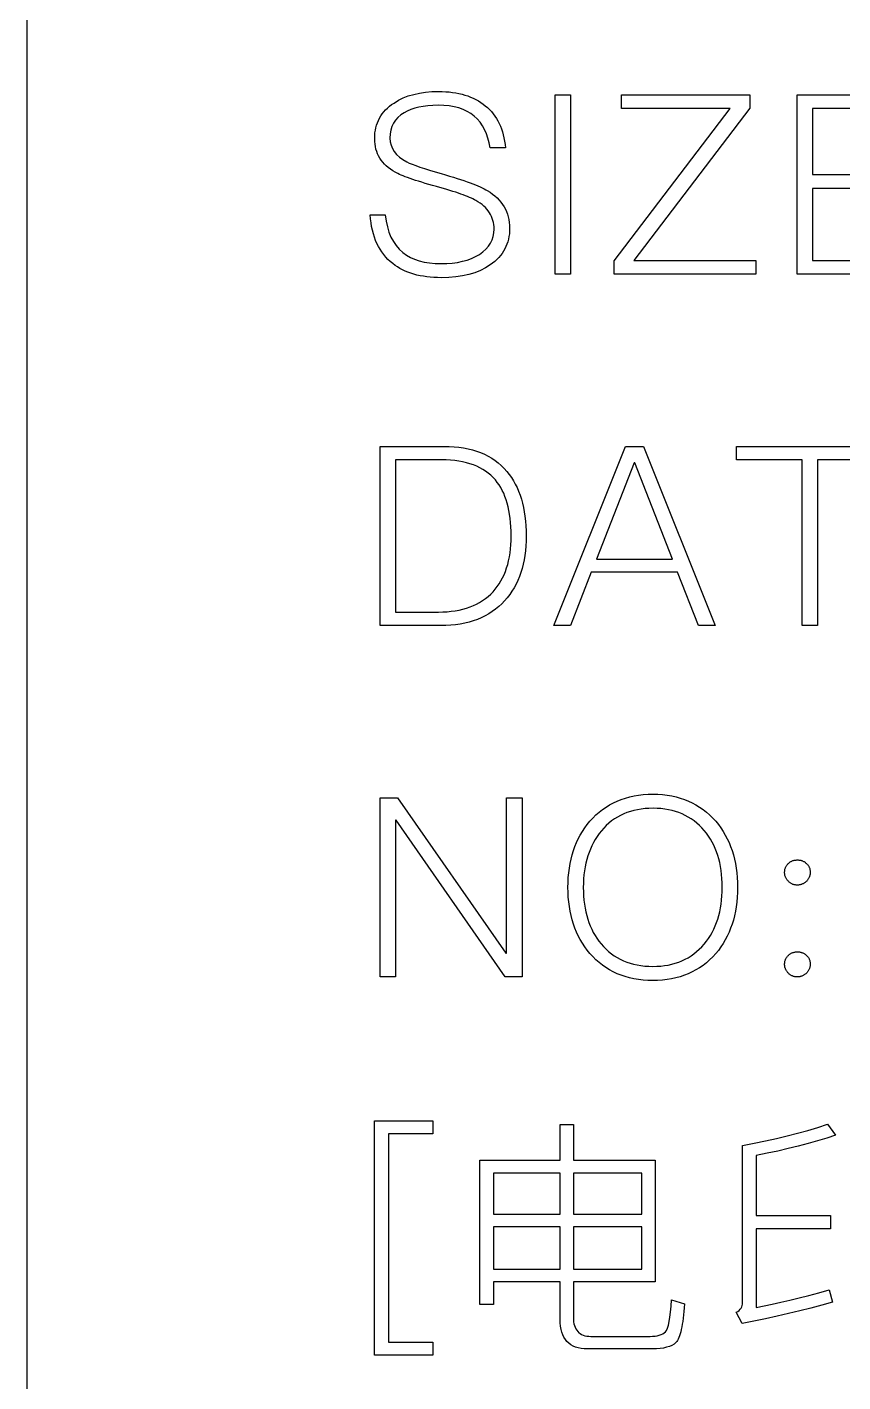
# Model space of a CAD drawing. Extents: x -100 to 100, y -100 to 100.
# Drawn here: x -100 to -85.08, y -75.91 to -51.15 of the extents above; entities that cross this region are included whole.
import ezdxf

# ---------------------------------------------------------------- set-up
doc = ezdxf.new("R2010")
doc.units = 0
doc.header["$MEASUREMENT"] = 0
doc.layers.get('0').update_dxf_attribs({"linetype": 'CONTINUOUS'})

msp = doc.modelspace()

# ---------------------------------------------------------------- linework, layer by layer
msp.add_lwpolyline([(-0.24952, -99.99999), (-95.999521, -99.99999), (-95.999521, -99.99999, -0.414214), (-99.999521, -95.99999), (-99.999521, -95.99999), (-99.999521, -0.249997)], format="xyb")
for points in [[(-92.475039, -52.328501), (-92.408818, -52.329521), (-92.408818, -52.329521), (-92.344326, -52.332583), (-92.344326, -52.332583), (-92.281553, -52.33769), (-92.281553, -52.33769), (-92.220498, -52.344834), (-92.220498, -52.344834), (-92.161162, -52.354028), (-92.161162, -52.354028), (-92.103555, -52.365264), (-92.103555, -52.365264), (-92.047666, -52.378535), (-92.047666, -52.378535), (-91.993486, -52.393853), (-91.993486, -52.393853), (-91.941035, -52.411216), (-91.941035, -52.411216), (-91.890293, -52.430615), (-91.890293, -52.430615), (-91.841289, -52.452056), (-91.841289, -52.452056), (-91.793994, -52.475547), (-91.793994, -52.475547), (-91.748418, -52.501069), (-91.748418, -52.501069), (-91.704561, -52.528643), (-91.704561, -52.528643), (-91.662432, -52.558257), (-91.662432, -52.558257), (-91.622012, -52.589907), (-91.622012, -52.589907), (-91.582422, -52.62355), (-91.582422, -52.62355), (-91.545049, -52.659131), (-91.545049, -52.659131), (-91.509912, -52.696641), (-91.509912, -52.696641), (-91.476973, -52.736089), (-91.476973, -52.736089), (-91.44627, -52.777471), (-91.44627, -52.777471), (-91.417793, -52.820791), (-91.417793, -52.820791), (-91.391523, -52.86604), (-91.391523, -52.86604), (-91.36748, -52.913228), (-91.36748, -52.913228), (-91.345664, -52.962349), (-91.345664, -52.962349), (-91.326064, -53.013408), (-91.326064, -53.013408), (-91.308691, -53.066401), (-91.308691, -53.066401), (-91.293535, -53.121323), (-91.293535, -53.121323), (-91.280605, -53.178184), (-91.280605, -53.178184), (-91.269893, -53.236982), (-91.269893, -53.236982), (-91.261406, -53.297715), (-91.261406, -53.297715), (-91.255127, -53.360381), (-91.255127, -53.360381), (-91.534883, -53.360381), (-91.534883, -53.360381), (-91.551436, -53.268013), (-91.551436, -53.268013), (-91.573574, -53.18123), (-91.573574, -53.18123), (-91.601309, -53.100044), (-91.601309, -53.100044), (-91.634619, -53.024443), (-91.634619, -53.024443), (-91.673535, -52.954434), (-91.673535, -52.954434), (-91.718037, -52.890015), (-91.718037, -52.890015), (-91.768125, -52.831187), (-91.768125, -52.831187), (-91.823799, -52.777939), (-91.823799, -52.777939), (-91.884277, -52.731719), (-91.884277, -52.731719), (-91.951064, -52.691665), (-91.951064, -52.691665), (-92.02416, -52.657769), (-92.02416, -52.657769), (-92.103555, -52.630039), (-92.103555, -52.630039), (-92.189258, -52.608472), (-92.189258, -52.608472), (-92.28127, -52.593062), (-92.28127, -52.593062), (-92.37958, -52.583823), (-92.37958, -52.583823), (-92.484199, -52.580742), (-92.484199, -52.580742), (-92.580225, -52.582891), (-92.580225, -52.582891), (-92.671094, -52.589336), (-92.671094, -52.589336), (-92.756797, -52.600088), (-92.756797, -52.600088), (-92.837334, -52.615137), (-92.837334, -52.615137), (-92.912715, -52.634482), (-92.912715, -52.634482), (-92.982939, -52.65813), (-92.982939, -52.65813), (-93.048008, -52.686074), (-93.048008, -52.686074), (-93.10791, -52.71832), (-93.10791, -52.71832), (-93.168105, -52.757661), (-93.168105, -52.757661), (-93.220273, -52.802305), (-93.220273, -52.802305), (-93.264414, -52.852251), (-93.264414, -52.852251), (-93.300537, -52.9075), (-93.300537, -52.9075), (-93.328623, -52.968052), (-93.328623, -52.968052), (-93.348691, -53.033901), (-93.348691, -53.033901), (-93.360732, -53.105059), (-93.360732, -53.105059), (-93.364736, -53.181519), (-93.364736, -53.181519), (-93.359941, -53.247515), (-93.359941, -53.247515), (-93.345537, -53.31022), (-93.345537, -53.31022), (-93.321533, -53.369624), (-93.321533, -53.369624), (-93.28792, -53.425728), (-93.28792, -53.425728), (-93.244707, -53.47854), (-93.244707, -53.47854), (-93.191895, -53.528057), (-93.191895, -53.528057), (-93.129482, -53.574277), (-93.129482, -53.574277), (-93.057471, -53.617197), (-93.057471, -53.617197), (-93.011533, -53.637549), (-93.011533, -53.637549), (-92.956289, -53.659619), (-92.956289, -53.659619), (-92.891719, -53.683413), (-92.891719, -53.683413), (-92.817842, -53.708921), (-92.817842, -53.708921), (-92.734648, -53.736152), (-92.734648, -53.736152), (-92.642139, -53.765103), (-92.642139, -53.765103), (-92.540313, -53.795771), (-92.540313, -53.795771), (-92.42917, -53.828159), (-92.42917, -53.828159), (-92.351172, -53.850874), (-92.351172, -53.850874), (-92.276543, -53.873164), (-92.276543, -53.873164), (-92.205283, -53.89502), (-92.205283, -53.89502), (-92.137383, -53.916445), (-92.137383, -53.916445), (-92.072852, -53.937437), (-92.072852, -53.937437), (-92.011689, -53.958008), (-92.011689, -53.958008), (-91.953906, -53.97814), (-91.953906, -53.97814), (-91.899473, -53.997847), (-91.899473, -53.997847), (-91.848418, -54.017124), (-91.848418, -54.017124), (-91.800723, -54.035967), (-91.800723, -54.035967), (-91.756406, -54.054385), (-91.756406, -54.054385), (-91.715459, -54.072373), (-91.715459, -54.072373), (-91.677871, -54.089932), (-91.677871, -54.089932), (-91.643652, -54.107056), (-91.643652, -54.107056), (-91.612803, -54.12375), (-91.612803, -54.12375), (-91.585322, -54.14002), (-91.585322, -54.14002), (-91.535898, -54.171191), (-91.535898, -54.171191), (-91.489658, -54.20394), (-91.489658, -54.20394), (-91.446611, -54.238262), (-91.446611, -54.238262), (-91.406758, -54.27416), (-91.406758, -54.27416), (-91.370088, -54.311636), (-91.370088, -54.311636), (-91.336602, -54.350688), (-91.336602, -54.350688), (-91.306309, -54.391318), (-91.306309, -54.391318), (-91.279199, -54.433525), (-91.279199, -54.433525), (-91.255283, -54.47731), (-91.255283, -54.47731), (-91.234561, -54.522666), (-91.234561, -54.522666), (-91.217021, -54.5696), (-91.217021, -54.5696), (-91.202676, -54.618115), (-91.202676, -54.618115), (-91.191514, -54.668203), (-91.191514, -54.668203), (-91.183545, -54.719868), (-91.183545, -54.719868), (-91.17875, -54.77311), (-91.17875, -54.77311), (-91.177158, -54.82793), (-91.177158, -54.82793), (-91.178545, -54.87999), (-91.178545, -54.87999), (-91.182676, -54.930688), (-91.182676, -54.930688), (-91.18958, -54.98002), (-91.18958, -54.98002), (-91.199238, -55.027998), (-91.199238, -55.027998), (-91.21165, -55.074609), (-91.21165, -55.074609), (-91.226826, -55.119863), (-91.226826, -55.119863), (-91.244746, -55.16375), (-91.244746, -55.16375), (-91.265449, -55.206279), (-91.265449, -55.206279), (-91.288896, -55.247446), (-91.288896, -55.247446), (-91.315107, -55.287256), (-91.315107, -55.287256), (-91.344072, -55.325698), (-91.344072, -55.325698), (-91.375801, -55.362783), (-91.375801, -55.362783), (-91.410283, -55.398506), (-91.410283, -55.398506), (-91.447529, -55.432861), (-91.447529, -55.432861), (-91.487529, -55.465864), (-91.487529, -55.465864), (-91.530293, -55.4975), (-91.530293, -55.4975), (-91.6175, -55.552319), (-91.6175, -55.552319), (-91.711729, -55.599829), (-91.711729, -55.599829), (-91.812979, -55.640029), (-91.812979, -55.640029), (-91.92126, -55.67292), (-91.92126, -55.67292), (-92.036553, -55.698506), (-92.036553, -55.698506), (-92.158877, -55.716777), (-92.158877, -55.716777), (-92.288223, -55.727744), (-92.288223, -55.727744), (-92.42458, -55.731401), (-92.42458, -55.731401), (-92.49416, -55.730396), (-92.49416, -55.730396), (-92.561875, -55.727383), (-92.561875, -55.727383), (-92.627734, -55.722373), (-92.627734, -55.722373), (-92.691719, -55.715347), (-92.691719, -55.715347), (-92.753848, -55.706318), (-92.753848, -55.706318), (-92.814121, -55.695283), (-92.814121, -55.695283), (-92.87252, -55.682241), (-92.87252, -55.682241), (-92.929063, -55.667192), (-92.929063, -55.667192), (-92.98373, -55.650137), (-92.98373, -55.650137), (-93.036543, -55.631074), (-93.036543, -55.631074), (-93.08749, -55.61001), (-93.08749, -55.61001), (-93.136582, -55.586934), (-93.136582, -55.586934), (-93.183799, -55.561851), (-93.183799, -55.561851), (-93.22916, -55.534766), (-93.22916, -55.534766), (-93.272656, -55.505669), (-93.272656, -55.505669), (-93.314287, -55.47457), (-93.314287, -55.47457), (-93.359434, -55.436699), (-93.359434, -55.436699), (-93.402002, -55.396465), (-93.402002, -55.396465), (-93.441982, -55.353867), (-93.441982, -55.353867), (-93.479385, -55.308896), (-93.479385, -55.308896), (-93.514219, -55.261567), (-93.514219, -55.261567), (-93.546465, -55.211875), (-93.546465, -55.211875), (-93.576123, -55.159814), (-93.576123, -55.159814), (-93.603213, -55.105391), (-93.603213, -55.105391), (-93.627725, -55.048604), (-93.627725, -55.048604), (-93.649648, -54.989448), (-93.649648, -54.989448), (-93.668994, -54.92793), (-93.668994, -54.92793), (-93.685771, -54.864048), (-93.685771, -54.864048), (-93.699951, -54.797798), (-93.699951, -54.797798), (-93.711563, -54.729185), (-93.711563, -54.729185), (-93.720596, -54.658213), (-93.720596, -54.658213), (-93.727041, -54.584868), (-93.727041, -54.584868), (-93.451875, -54.584868), (-93.451875, -54.584868), (-93.43582, -54.696943), (-93.43582, -54.696943), (-93.412891, -54.801563), (-93.412891, -54.801563), (-93.383086, -54.89873), (-93.383086, -54.89873), (-93.346396, -54.988442), (-93.346396, -54.988442), (-93.302822, -55.070708), (-93.302822, -55.070708), (-93.252373, -55.145518), (-93.252373, -55.145518), (-93.195049, -55.212876), (-93.195049, -55.212876), (-93.13084, -55.272778), (-93.13084, -55.272778), (-93.064707, -55.320073), (-93.064707, -55.320073), (-92.992402, -55.361064), (-92.992402, -55.361064), (-92.913945, -55.395747), (-92.913945, -55.395747), (-92.829307, -55.424126), (-92.829307, -55.424126), (-92.738525, -55.446191), (-92.738525, -55.446191), (-92.641572, -55.461958), (-92.641572, -55.461958), (-92.538457, -55.471416), (-92.538457, -55.471416), (-92.42917, -55.47457), (-92.42917, -55.47457), (-92.324912, -55.471919), (-92.324912, -55.471919), (-92.225371, -55.463965), (-92.225371, -55.463965), (-92.130576, -55.450708), (-92.130576, -55.450708), (-92.040498, -55.432148), (-92.040498, -55.432148), (-91.955156, -55.408286), (-91.955156, -55.408286), (-91.874541, -55.379121), (-91.874541, -55.379121), (-91.798652, -55.344658), (-91.798652, -55.344658), (-91.7275, -55.304888), (-91.7275, -55.304888), (-91.665146, -55.259531), (-91.665146, -55.259531), (-91.611113, -55.210586), (-91.611113, -55.210586), (-91.5654, -55.158062), (-91.5654, -55.158062), (-91.527998, -55.101953), (-91.527998, -55.101953), (-91.498906, -55.042261), (-91.498906, -55.042261), (-91.478125, -54.978989), (-91.478125, -54.978989), (-91.465664, -54.912129), (-91.465664, -54.912129), (-91.461504, -54.841689), (-91.461504, -54.841689), (-91.462803, -54.800415), (-91.462803, -54.800415), (-91.466729, -54.760283), (-91.466729, -54.760283), (-91.473271, -54.721304), (-91.473271, -54.721304), (-91.482422, -54.683467), (-91.482422, -54.683467), (-91.494199, -54.646777), (-91.494199, -54.646777), (-91.508584, -54.61124), (-91.508584, -54.61124), (-91.525586, -54.576846), (-91.525586, -54.576846), (-91.545205, -54.543594), (-91.545205, -54.543594), (-91.567432, -54.511489), (-91.567432, -54.511489), (-91.592285, -54.480532), (-91.592285, -54.480532), (-91.619746, -54.450723), (-91.619746, -54.450723), (-91.649824, -54.422061), (-91.649824, -54.422061), (-91.68252, -54.394541), (-91.68252, -54.394541), (-91.717822, -54.368174), (-91.717822, -54.368174), (-91.755752, -54.342949), (-91.755752, -54.342949), (-91.796289, -54.318867), (-91.796289, -54.318867), (-91.820596, -54.305522), (-91.820596, -54.305522), (-91.847666, -54.291855), (-91.847666, -54.291855), (-91.8775, -54.277861), (-91.8775, -54.277861), (-91.910078, -54.26355), (-91.910078, -54.26355), (-91.94542, -54.248916), (-91.94542, -54.248916), (-91.983525, -54.233955), (-91.983525, -54.233955), (-92.024395, -54.218672), (-92.024395, -54.218672), (-92.068018, -54.203071), (-92.068018, -54.203071), (-92.114395, -54.187144), (-92.114395, -54.187144), (-92.163535, -54.170894), (-92.163535, -54.170894), (-92.21543, -54.154326), (-92.21543, -54.154326), (-92.270088, -54.137437), (-92.270088, -54.137437), (-92.32751, -54.120215), (-92.32751, -54.120215), (-92.387686, -54.102681), (-92.387686, -54.102681), (-92.450615, -54.084824), (-92.450615, -54.084824), (-92.516309, -54.066641), (-92.516309, -54.066641), (-92.588037, -54.04627), (-92.588037, -54.04627), (-92.656475, -54.026436), (-92.656475, -54.026436), (-92.721611, -54.007144), (-92.721611, -54.007144), (-92.783447, -53.988384), (-92.783447, -53.988384), (-92.841992, -53.970166), (-92.841992, -53.970166), (-92.897246, -53.952485), (-92.897246, -53.952485), (-92.949189, -53.935342), (-92.949189, -53.935342), (-92.997852, -53.918735), (-92.997852, -53.918735), (-93.043213, -53.902661), (-93.043213, -53.902661), (-93.085273, -53.887134), (-93.085273, -53.887134), (-93.124043, -53.872139), (-93.124043, -53.872139), (-93.159512, -53.857681), (-93.159512, -53.857681), (-93.19168, -53.843765), (-93.19168, -53.843765), (-93.220566, -53.830376), (-93.220566, -53.830376), (-93.246143, -53.817539), (-93.246143, -53.817539), (-93.268428, -53.805229), (-93.268428, -53.805229), (-93.313965, -53.77811), (-93.313965, -53.77811), (-93.356572, -53.749478), (-93.356572, -53.749478), (-93.39623, -53.719346), (-93.39623, -53.719346), (-93.432959, -53.68771), (-93.432959, -53.68771), (-93.466748, -53.654565), (-93.466748, -53.654565), (-93.497588, -53.619922), (-93.497588, -53.619922), (-93.525498, -53.58377), (-93.525498, -53.58377), (-93.550469, -53.546113), (-93.550469, -53.546113), (-93.57251, -53.506953), (-93.57251, -53.506953), (-93.591611, -53.466284), (-93.591611, -53.466284), (-93.607764, -53.424116), (-93.607764, -53.424116), (-93.620986, -53.380439), (-93.620986, -53.380439), (-93.63127, -53.335259), (-93.63127, -53.335259), (-93.638613, -53.288574), (-93.638613, -53.288574), (-93.643027, -53.240386), (-93.643027, -53.240386), (-93.644492, -53.190688), (-93.644492, -53.190688), (-93.643115, -53.138164), (-93.643115, -53.138164), (-93.638975, -53.087217), (-93.638975, -53.087217), (-93.63208, -53.037847), (-93.63208, -53.037847), (-93.622422, -52.990044), (-93.622422, -52.990044), (-93.61, -52.943828), (-93.61, -52.943828), (-93.594834, -52.899185), (-93.594834, -52.899185), (-93.576904, -52.856118), (-93.576904, -52.856118), (-93.556211, -52.814629), (-93.556211, -52.814629), (-93.532754, -52.774717), (-93.532754, -52.774717), (-93.506553, -52.736377), (-93.506553, -52.736377), (-93.477588, -52.699619), (-93.477588, -52.699619), (-93.44585, -52.664434), (-93.44585, -52.664434), (-93.411367, -52.630825), (-93.411367, -52.630825), (-93.374121, -52.598794), (-93.374121, -52.598794), (-93.334121, -52.56834), (-93.334121, -52.56834), (-93.291367, -52.539458), (-93.291367, -52.539458), (-93.210381, -52.490015), (-93.210381, -52.490015), (-93.123389, -52.447163), (-93.123389, -52.447163), (-93.030381, -52.410903), (-93.030381, -52.410903), (-92.931357, -52.38124), (-92.931357, -52.38124), (-92.826299, -52.358164), (-92.826299, -52.358164), (-92.715234, -52.341685), (-92.715234, -52.341685), (-92.598145, -52.331792), (-92.598145, -52.331792), (-92.475039, -52.328501)], [(-90.344336, -52.39271), (-90.06459, -52.39271), (-90.06459, -52.39271), (-90.06459, -55.667188), (-90.06459, -55.667188), (-90.344336, -55.667188), (-90.344336, -55.667188), (-90.344336, -52.39271)], [(-89.13085, -52.39271), (-86.787354, -52.39271), (-86.787354, -52.39271), (-86.787354, -52.635771), (-86.787354, -52.635771), (-88.906133, -55.419536), (-88.906133, -55.419536), (-86.677295, -55.419536), (-86.677295, -55.419536), (-86.677295, -55.667188), (-86.677295, -55.667188), (-89.268438, -55.667188), (-89.268438, -55.667188), (-89.268438, -55.424126), (-89.268438, -55.424126), (-87.145078, -52.640361), (-87.145078, -52.640361), (-89.13085, -52.640361), (-89.13085, -52.640361), (-89.13085, -52.39271)], [(-85.922412, -52.39271), (-83.624775, -52.39271), (-83.624775, -52.39271), (-83.624775, -52.640361), (-83.624775, -52.640361), (-85.642656, -52.640361), (-85.642656, -52.640361), (-85.642656, -53.846499), (-85.642656, -53.846499), (-83.734844, -53.846499), (-83.734844, -53.846499), (-83.734844, -54.09874), (-83.734844, -54.09874), (-85.642656, -54.09874), (-85.642656, -54.09874), (-85.642656, -55.419536), (-85.642656, -55.419536), (-83.546807, -55.419536), (-83.546807, -55.419536), (-83.546807, -55.667188), (-83.546807, -55.667188), (-85.922412, -55.667188), (-85.922412, -55.667188), (-85.922412, -52.39271)], [(-93.543594, -58.813271), (-92.378721, -58.813271), (-92.378721, -58.813271), (-92.284482, -58.815063), (-92.284482, -58.815063), (-92.193203, -58.820435), (-92.193203, -58.820435), (-92.104902, -58.829395), (-92.104902, -58.829395), (-92.01957, -58.841934), (-92.01957, -58.841934), (-91.937217, -58.858057), (-91.937217, -58.858057), (-91.857842, -58.877764), (-91.857842, -58.877764), (-91.781436, -58.90105), (-91.781436, -58.90105), (-91.708008, -58.927925), (-91.708008, -58.927925), (-91.637549, -58.958379), (-91.637549, -58.958379), (-91.570068, -58.992417), (-91.570068, -58.992417), (-91.505557, -59.030034), (-91.505557, -59.030034), (-91.444014, -59.07124), (-91.444014, -59.07124), (-91.385449, -59.116025), (-91.385449, -59.116025), (-91.329863, -59.164395), (-91.329863, -59.164395), (-91.277246, -59.216348), (-91.277246, -59.216348), (-91.227617, -59.27188), (-91.227617, -59.27188), (-91.184844, -59.325391), (-91.184844, -59.325391), (-91.144844, -59.381587), (-91.144844, -59.381587), (-91.107598, -59.440474), (-91.107598, -59.440474), (-91.073115, -59.502041), (-91.073115, -59.502041), (-91.041396, -59.566304), (-91.041396, -59.566304), (-91.012422, -59.633247), (-91.012422, -59.633247), (-90.986211, -59.702886), (-90.986211, -59.702886), (-90.962764, -59.775205), (-90.962764, -59.775205), (-90.94207, -59.85021), (-90.94207, -59.85021), (-90.924141, -59.927905), (-90.924141, -59.927905), (-90.908965, -60.008291), (-90.908965, -60.008291), (-90.896553, -60.091357), (-90.896553, -60.091357), (-90.886895, -60.177119), (-90.886895, -60.177119), (-90.88, -60.265562), (-90.88, -60.265562), (-90.875859, -60.356689), (-90.875859, -60.356689), (-90.874482, -60.450508), (-90.874482, -60.450508), (-90.876016, -60.542734), (-90.876016, -60.542734), (-90.880645, -60.632524), (-90.880645, -60.632524), (-90.88835, -60.719873), (-90.88835, -60.719873), (-90.899131, -60.80479), (-90.899131, -60.80479), (-90.912998, -60.887266), (-90.912998, -60.887266), (-90.929951, -60.96731), (-90.929951, -60.96731), (-90.949971, -61.044912), (-90.949971, -61.044912), (-90.973086, -61.120083), (-90.973086, -61.120083), (-90.999277, -61.192813), (-90.999277, -61.192813), (-91.028545, -61.26311), (-91.028545, -61.26311), (-91.060898, -61.330972), (-91.060898, -61.330972), (-91.096338, -61.396392), (-91.096338, -61.396392), (-91.134844, -61.459385), (-91.134844, -61.459385), (-91.176445, -61.519937), (-91.176445, -61.519937), (-91.221123, -61.578052), (-91.221123, -61.578052), (-91.268887, -61.63373), (-91.268887, -61.63373), (-91.321816, -61.688711), (-91.321816, -61.688711), (-91.377441, -61.740142), (-91.377441, -61.740142), (-91.435762, -61.788027), (-91.435762, -61.788027), (-91.496758, -61.832363), (-91.496758, -61.832363), (-91.560449, -61.873154), (-91.560449, -61.873154), (-91.626816, -61.9104), (-91.626816, -61.9104), (-91.695879, -61.944092), (-91.695879, -61.944092), (-91.767627, -61.974248), (-91.767627, -61.974248), (-91.842061, -62.00085), (-91.842061, -62.00085), (-91.91918, -62.023906), (-91.91918, -62.023906), (-91.998984, -62.043413), (-91.998984, -62.043413), (-92.081484, -62.059375), (-92.081484, -62.059375), (-92.16667, -62.071787), (-92.16667, -62.071787), (-92.254541, -62.080654), (-92.254541, -62.080654), (-92.345098, -62.085977), (-92.345098, -62.085977), (-92.43834, -62.087749), (-92.43834, -62.087749), (-93.543594, -62.087749), (-93.543594, -62.087749), (-93.543594, -58.813271)], [(-89.060225, -58.813271), (-88.73002, -58.813271), (-88.73002, -58.813271), (-87.418398, -62.087749), (-87.418398, -62.087749), (-87.725664, -62.087749), (-87.725664, -62.087749), (-88.106309, -61.110908), (-88.106309, -61.110908), (-89.683936, -61.110908), (-89.683936, -61.110908), (-90.06459, -62.087749), (-90.06459, -62.087749), (-90.371855, -62.087749), (-90.371855, -62.087749), (-89.060225, -58.813271)], [(-87.03042, -58.813271), (-84.347549, -58.813271), (-84.347549, -58.813271), (-84.347549, -59.060918), (-84.347549, -59.060918), (-85.549111, -59.060918), (-85.549111, -59.060918), (-85.549111, -62.087749), (-85.549111, -62.087749), (-85.828867, -62.087749), (-85.828867, -62.087749), (-85.828867, -59.060918), (-85.828867, -59.060918), (-87.03042, -59.060918), (-87.03042, -59.060918), (-87.03042, -58.813271)], [(-93.263838, -59.060918), (-93.263838, -61.840098), (-93.263838, -61.840098), (-92.479619, -61.840098), (-92.479619, -61.840098), (-92.398857, -61.838647), (-92.398857, -61.838647), (-92.320537, -61.834292), (-92.320537, -61.834292), (-92.244658, -61.827041), (-92.244658, -61.827041), (-92.171211, -61.816885), (-92.171211, -61.816885), (-92.100186, -61.803823), (-92.100186, -61.803823), (-92.031611, -61.787861), (-92.031611, -61.787861), (-91.965479, -61.768999), (-91.965479, -61.768999), (-91.901768, -61.747236), (-91.901768, -61.747236), (-91.840498, -61.722563), (-91.840498, -61.722563), (-91.78167, -61.694995), (-91.78167, -61.694995), (-91.725273, -61.664526), (-91.725273, -61.664526), (-91.671318, -61.631152), (-91.671318, -61.631152), (-91.619785, -61.594873), (-91.619785, -61.594873), (-91.570703, -61.555693), (-91.570703, -61.555693), (-91.524053, -61.513613), (-91.524053, -61.513613), (-91.479844, -61.468633), (-91.479844, -61.468633), (-91.439854, -61.422729), (-91.439854, -61.422729), (-91.402451, -61.374473), (-91.402451, -61.374473), (-91.367627, -61.323843), (-91.367627, -61.323843), (-91.335381, -61.27085), (-91.335381, -61.27085), (-91.305723, -61.215498), (-91.305723, -61.215498), (-91.278623, -61.157778), (-91.278623, -61.157778), (-91.254121, -61.09769), (-91.254121, -61.09769), (-91.232197, -61.035244), (-91.232197, -61.035244), (-91.212842, -60.970425), (-91.212842, -60.970425), (-91.196074, -60.903247), (-91.196074, -60.903247), (-91.181885, -60.833706), (-91.181885, -60.833706), (-91.170283, -60.761797), (-91.170283, -60.761797), (-91.16125, -60.68752), (-91.16125, -60.68752), (-91.154795, -60.610884), (-91.154795, -60.610884), (-91.150928, -60.531875), (-91.150928, -60.531875), (-91.149639, -60.450508), (-91.149639, -60.450508), (-91.150771, -60.365898), (-91.150771, -60.365898), (-91.15416, -60.284048), (-91.15416, -60.284048), (-91.159795, -60.204956), (-91.159795, -60.204956), (-91.167705, -60.128623), (-91.167705, -60.128623), (-91.177861, -60.055049), (-91.177861, -60.055049), (-91.190273, -59.984233), (-91.190273, -59.984233), (-91.204941, -59.916177), (-91.204941, -59.916177), (-91.221875, -59.850879), (-91.221875, -59.850879), (-91.241064, -59.78834), (-91.241064, -59.78834), (-91.2625, -59.72856), (-91.2625, -59.72856), (-91.286201, -59.671538), (-91.286201, -59.671538), (-91.312158, -59.617275), (-91.312158, -59.617275), (-91.340381, -59.565767), (-91.340381, -59.565767), (-91.37085, -59.517021), (-91.37085, -59.517021), (-91.403584, -59.471035), (-91.403584, -59.471035), (-91.438564, -59.427808), (-91.438564, -59.427808), (-91.478955, -59.383379), (-91.478955, -59.383379), (-91.522129, -59.341816), (-91.522129, -59.341816), (-91.568086, -59.303125), (-91.568086, -59.303125), (-91.616855, -59.267295), (-91.616855, -59.267295), (-91.668408, -59.234326), (-91.668408, -59.234326), (-91.722764, -59.204233), (-91.722764, -59.204233), (-91.779922, -59.177002), (-91.779922, -59.177002), (-91.839854, -59.152642), (-91.839854, -59.152642), (-91.902588, -59.131143), (-91.902588, -59.131143), (-91.968125, -59.11251), (-91.968125, -59.11251), (-92.036445, -59.096748), (-92.036445, -59.096748), (-92.107568, -59.083848), (-92.107568, -59.083848), (-92.181484, -59.073818), (-92.181484, -59.073818), (-92.258203, -59.066655), (-92.258203, -59.066655), (-92.337705, -59.062354), (-92.337705, -59.062354), (-92.42, -59.060918), (-92.42, -59.060918), (-93.263838, -59.060918)], [(-89.592207, -60.872427), (-88.198027, -60.872427), (-88.198027, -60.872427), (-88.885947, -59.115952), (-88.885947, -59.115952), (-88.899707, -59.115952), (-88.899707, -59.115952), (-89.592207, -60.872427)], [(-93.543594, -65.233833), (-93.227148, -65.233833), (-93.227148, -65.233833), (-91.245947, -68.072632), (-91.245947, -68.072632), (-91.232188, -68.072632), (-91.232188, -68.072632), (-91.232188, -65.233833), (-91.232188, -65.233833), (-90.947861, -65.233833), (-90.947861, -65.233833), (-90.947861, -68.508311), (-90.947861, -68.508311), (-91.259707, -68.508311), (-91.259707, -68.508311), (-93.250078, -65.646582), (-93.250078, -65.646582), (-93.263838, -65.646582), (-93.263838, -65.646582), (-93.263838, -68.508311), (-93.263838, -68.508311), (-93.543594, -68.508311), (-93.543594, -68.508311), (-93.543594, -65.233833)], [(-88.555752, -65.169624), (-88.466895, -65.171553), (-88.466895, -65.171553), (-88.380332, -65.177358), (-88.380332, -65.177358), (-88.296064, -65.187036), (-88.296064, -65.187036), (-88.214082, -65.200576), (-88.214082, -65.200576), (-88.134404, -65.217993), (-88.134404, -65.217993), (-88.057012, -65.239272), (-88.057012, -65.239272), (-87.981914, -65.264424), (-87.981914, -65.264424), (-87.909111, -65.293447), (-87.909111, -65.293447), (-87.838594, -65.326343), (-87.838594, -65.326343), (-87.770381, -65.363101), (-87.770381, -65.363101), (-87.704453, -65.40373), (-87.704453, -65.40373), (-87.64082, -65.448223), (-87.64082, -65.448223), (-87.579482, -65.496592), (-87.579482, -65.496592), (-87.520439, -65.548838), (-87.520439, -65.548838), (-87.463682, -65.604941), (-87.463682, -65.604941), (-87.409219, -65.664927), (-87.409219, -65.664927), (-87.360908, -65.724453), (-87.360908, -65.724453), (-87.315713, -65.786094), (-87.315713, -65.786094), (-87.273623, -65.849854), (-87.273623, -65.849854), (-87.234658, -65.915728), (-87.234658, -65.915728), (-87.198818, -65.983711), (-87.198818, -65.983711), (-87.166084, -66.053813), (-87.166084, -66.053813), (-87.136475, -66.126025), (-87.136475, -66.126025), (-87.109971, -66.200352), (-87.109971, -66.200352), (-87.086592, -66.276797), (-87.086592, -66.276797), (-87.066338, -66.355347), (-87.066338, -66.355347), (-87.049189, -66.436021), (-87.049189, -66.436021), (-87.035166, -66.518799), (-87.035166, -66.518799), (-87.024258, -66.603696), (-87.024258, -66.603696), (-87.016465, -66.690708), (-87.016465, -66.690708), (-87.011787, -66.779839), (-87.011787, -66.779839), (-87.010234, -66.871069), (-87.010234, -66.871069), (-87.011787, -66.962866), (-87.011787, -66.962866), (-87.016465, -67.052505), (-87.016465, -67.052505), (-87.024258, -67.140005), (-87.024258, -67.140005), (-87.035166, -67.225352), (-87.035166, -67.225352), (-87.049189, -67.308545), (-87.049189, -67.308545), (-87.066338, -67.389595), (-87.066338, -67.389595), (-87.086592, -67.468486), (-87.086592, -67.468486), (-87.109971, -67.545229), (-87.109971, -67.545229), (-87.136475, -67.619824), (-87.136475, -67.619824), (-87.166084, -67.692271), (-87.166084, -67.692271), (-87.198818, -67.762568), (-87.198818, -67.762568), (-87.234658, -67.830713), (-87.234658, -67.830713), (-87.273623, -67.896709), (-87.273623, -67.896709), (-87.315713, -67.960562), (-87.315713, -67.960562), (-87.360908, -68.022251), (-87.360908, -68.022251), (-87.409219, -68.081802), (-87.409219, -68.081802), (-87.463701, -68.141221), (-87.463701, -68.141221), (-87.520508, -68.196812), (-87.520508, -68.196812), (-87.579648, -68.248569), (-87.579648, -68.248569), (-87.641104, -68.296494), (-87.641104, -68.296494), (-87.704893, -68.340576), (-87.704893, -68.340576), (-87.771025, -68.380835), (-87.771025, -68.380835), (-87.839473, -68.417251), (-87.839473, -68.417251), (-87.910254, -68.449839), (-87.910254, -68.449839), (-87.983359, -68.478594), (-87.983359, -68.478594), (-88.058799, -68.503516), (-88.058799, -68.503516), (-88.136572, -68.5246), (-88.136572, -68.5246), (-88.21666, -68.541846), (-88.21666, -68.541846), (-88.299092, -68.555264), (-88.299092, -68.555264), (-88.383838, -68.564854), (-88.383838, -68.564854), (-88.470918, -68.570605), (-88.470918, -68.570605), (-88.560332, -68.57252), (-88.560332, -68.57252), (-88.650283, -68.570586), (-88.650283, -68.570586), (-88.737832, -68.56478), (-88.737832, -68.56478), (-88.822979, -68.555107), (-88.822979, -68.555107), (-88.905723, -68.541562), (-88.905723, -68.541562), (-88.986064, -68.52415), (-88.986064, -68.52415), (-89.064014, -68.502871), (-89.064014, -68.502871), (-89.139561, -68.47772), (-89.139561, -68.47772), (-89.212705, -68.448701), (-89.212705, -68.448701), (-89.283447, -68.415806), (-89.283447, -68.415806), (-89.351797, -68.379043), (-89.351797, -68.379043), (-89.417744, -68.338418), (-89.417744, -68.338418), (-89.481279, -68.293916), (-89.481279, -68.293916), (-89.542422, -68.245547), (-89.542422, -68.245547), (-89.601162, -68.193311), (-89.601162, -68.193311), (-89.65751, -68.137197), (-89.65751, -68.137197), (-89.711445, -68.077222), (-89.711445, -68.077222), (-89.759766, -68.01769), (-89.759766, -68.01769), (-89.804961, -67.956045), (-89.804961, -67.956045), (-89.847041, -67.89229), (-89.847041, -67.89229), (-89.886006, -67.826411), (-89.886006, -67.826411), (-89.921855, -67.758433), (-89.921855, -67.758433), (-89.95458, -67.68833), (-89.95458, -67.68833), (-89.984199, -67.616118), (-89.984199, -67.616118), (-90.010693, -67.541787), (-90.010693, -67.541787), (-90.034072, -67.465352), (-90.034072, -67.465352), (-90.054336, -67.386792), (-90.054336, -67.386792), (-90.071475, -67.306123), (-90.071475, -67.306123), (-90.085508, -67.22334), (-90.085508, -67.22334), (-90.096416, -67.138442), (-90.096416, -67.138442), (-90.104209, -67.051431), (-90.104209, -67.051431), (-90.108887, -66.96231), (-90.108887, -66.96231), (-90.110439, -66.871069), (-90.110439, -66.871069), (-90.108887, -66.779839), (-90.108887, -66.779839), (-90.104209, -66.690708), (-90.104209, -66.690708), (-90.096416, -66.603696), (-90.096416, -66.603696), (-90.085508, -66.518799), (-90.085508, -66.518799), (-90.071475, -66.436021), (-90.071475, -66.436021), (-90.054336, -66.355347), (-90.054336, -66.355347), (-90.034072, -66.276797), (-90.034072, -66.276797), (-90.010693, -66.200352), (-90.010693, -66.200352), (-89.984199, -66.126025), (-89.984199, -66.126025), (-89.95458, -66.053813), (-89.95458, -66.053813), (-89.921855, -65.983711), (-89.921855, -65.983711), (-89.886006, -65.915728), (-89.886006, -65.915728), (-89.847041, -65.849854), (-89.847041, -65.849854), (-89.804961, -65.786094), (-89.804961, -65.786094), (-89.759766, -65.724453), (-89.759766, -65.724453), (-89.711445, -65.664927), (-89.711445, -65.664927), (-89.656953, -65.604941), (-89.656953, -65.604941), (-89.600098, -65.548838), (-89.600098, -65.548838), (-89.540869, -65.496592), (-89.540869, -65.496592), (-89.479277, -65.448223), (-89.479277, -65.448223), (-89.415322, -65.40373), (-89.415322, -65.40373), (-89.349004, -65.363101), (-89.349004, -65.363101), (-89.280313, -65.326343), (-89.280313, -65.326343), (-89.209268, -65.293447), (-89.209268, -65.293447), (-89.135859, -65.264424), (-89.135859, -65.264424), (-89.060078, -65.239272), (-89.060078, -65.239272), (-88.981934, -65.217993), (-88.981934, -65.217993), (-88.901426, -65.200576), (-88.901426, -65.200576), (-88.818555, -65.187036), (-88.818555, -65.187036), (-88.73332, -65.177358), (-88.73332, -65.177358), (-88.645723, -65.171553), (-88.645723, -65.171553), (-88.555752, -65.169624)], [(-88.555752, -65.42644), (-88.629854, -65.428057), (-88.629854, -65.428057), (-88.701934, -65.432891), (-88.701934, -65.432891), (-88.772012, -65.440952), (-88.772012, -65.440952), (-88.840088, -65.452241), (-88.840088, -65.452241), (-88.906162, -65.466748), (-88.906162, -65.466748), (-88.970225, -65.484487), (-88.970225, -65.484487), (-89.032275, -65.505444), (-89.032275, -65.505444), (-89.092324, -65.529629), (-89.092324, -65.529629), (-89.150371, -65.557041), (-89.150371, -65.557041), (-89.206406, -65.587676), (-89.206406, -65.587676), (-89.26043, -65.621533), (-89.26043, -65.621533), (-89.312461, -65.658613), (-89.312461, -65.658613), (-89.362471, -65.698921), (-89.362471, -65.698921), (-89.410488, -65.742456), (-89.410488, -65.742456), (-89.456484, -65.789209), (-89.456484, -65.789209), (-89.500479, -65.839194), (-89.500479, -65.839194), (-89.540469, -65.889976), (-89.540469, -65.889976), (-89.577881, -65.942593), (-89.577881, -65.942593), (-89.612695, -65.997041), (-89.612695, -65.997041), (-89.644941, -66.053311), (-89.644941, -66.053311), (-89.674619, -66.111406), (-89.674619, -66.111406), (-89.701699, -66.171333), (-89.701699, -66.171333), (-89.726211, -66.233086), (-89.726211, -66.233086), (-89.748135, -66.29666), (-89.748135, -66.29666), (-89.76748, -66.36207), (-89.76748, -66.36207), (-89.784248, -66.429302), (-89.784248, -66.429302), (-89.798438, -66.498359), (-89.798438, -66.498359), (-89.810039, -66.569248), (-89.810039, -66.569248), (-89.819072, -66.641963), (-89.819072, -66.641963), (-89.825527, -66.716509), (-89.825527, -66.716509), (-89.829395, -66.792876), (-89.829395, -66.792876), (-89.830684, -66.871069), (-89.830684, -66.871069), (-89.829404, -66.950879), (-89.829404, -66.950879), (-89.825596, -67.028647), (-89.825596, -67.028647), (-89.819238, -67.10437), (-89.819238, -67.10437), (-89.810332, -67.178057), (-89.810332, -67.178057), (-89.798887, -67.249692), (-89.798887, -67.249692), (-89.784902, -67.319287), (-89.784902, -67.319287), (-89.768359, -67.386846), (-89.768359, -67.386846), (-89.749287, -67.452358), (-89.749287, -67.452358), (-89.727666, -67.51583), (-89.727666, -67.51583), (-89.703496, -67.577256), (-89.703496, -67.577256), (-89.676787, -67.636646), (-89.676787, -67.636646), (-89.647529, -67.693984), (-89.647529, -67.693984), (-89.615732, -67.749292), (-89.615732, -67.749292), (-89.581387, -67.802549), (-89.581387, -67.802549), (-89.544502, -67.853765), (-89.544502, -67.853765), (-89.505068, -67.902944), (-89.505068, -67.902944), (-89.461074, -67.952925), (-89.461074, -67.952925), (-89.415078, -67.999683), (-89.415078, -67.999683), (-89.367061, -68.043208), (-89.367061, -68.043208), (-89.317051, -68.083525), (-89.317051, -68.083525), (-89.26502, -68.120605), (-89.26502, -68.120605), (-89.210986, -68.154463), (-89.210986, -68.154463), (-89.154951, -68.185098), (-89.154951, -68.185098), (-89.096914, -68.2125), (-89.096914, -68.2125), (-89.036855, -68.236685), (-89.036855, -68.236685), (-88.974805, -68.257651), (-88.974805, -68.257651), (-88.910742, -68.275386), (-88.910742, -68.275386), (-88.844668, -68.289897), (-88.844668, -68.289897), (-88.776592, -68.301177), (-88.776592, -68.301177), (-88.706514, -68.309238), (-88.706514, -68.309238), (-88.634424, -68.314082), (-88.634424, -68.314082), (-88.560332, -68.315693), (-88.560332, -68.315693), (-88.486787, -68.314097), (-88.486787, -68.314097), (-88.415225, -68.309316), (-88.415225, -68.309316), (-88.345625, -68.301343), (-88.345625, -68.301343), (-88.278008, -68.290181), (-88.278008, -68.290181), (-88.212344, -68.27583), (-88.212344, -68.27583), (-88.148662, -68.258291), (-88.148662, -68.258291), (-88.086943, -68.237563), (-88.086943, -68.237563), (-88.027197, -68.213647), (-88.027197, -68.213647), (-87.969434, -68.186553), (-87.969434, -68.186553), (-87.913623, -68.156255), (-87.913623, -68.156255), (-87.859785, -68.122773), (-87.859785, -68.122773), (-87.80793, -68.086104), (-87.80793, -68.086104), (-87.758037, -68.04624), (-87.758037, -68.04624), (-87.710117, -68.003193), (-87.710117, -68.003193), (-87.66416, -67.956953), (-87.66416, -67.956953), (-87.620186, -67.907534), (-87.620186, -67.907534), (-87.580195, -67.857266), (-87.580195, -67.857266), (-87.542793, -67.805059), (-87.542793, -67.805059), (-87.507959, -67.750923), (-87.507959, -67.750923), (-87.475713, -67.694849), (-87.475713, -67.694849), (-87.446055, -67.636841), (-87.446055, -67.636841), (-87.418965, -67.576899), (-87.418965, -67.576899), (-87.394463, -67.515024), (-87.394463, -67.515024), (-87.372529, -67.451216), (-87.372529, -67.451216), (-87.353184, -67.385464), (-87.353184, -67.385464), (-87.336416, -67.317783), (-87.336416, -67.317783), (-87.322227, -67.248174), (-87.322227, -67.248174), (-87.310615, -67.176626), (-87.310615, -67.176626), (-87.301592, -67.10314), (-87.301592, -67.10314), (-87.295146, -67.02772), (-87.295146, -67.02772), (-87.29127, -66.950356), (-87.29127, -66.950356), (-87.28998, -66.871069), (-87.28998, -66.871069), (-87.29127, -66.790708), (-87.29127, -66.790708), (-87.295146, -66.712422), (-87.295146, -66.712422), (-87.301592, -66.636211), (-87.301592, -66.636211), (-87.310615, -66.562085), (-87.310615, -66.562085), (-87.322227, -66.490034), (-87.322227, -66.490034), (-87.336416, -66.420054), (-87.336416, -66.420054), (-87.353184, -66.352158), (-87.353184, -66.352158), (-87.372529, -66.286343), (-87.372529, -66.286343), (-87.394463, -66.222603), (-87.394463, -66.222603), (-87.418965, -66.160938), (-87.418965, -66.160938), (-87.446055, -66.101357), (-87.446055, -66.101357), (-87.475713, -66.043853), (-87.475713, -66.043853), (-87.507959, -65.988423), (-87.507959, -65.988423), (-87.542793, -65.935073), (-87.542793, -65.935073), (-87.580195, -65.883809), (-87.580195, -65.883809), (-87.620186, -65.834609), (-87.620186, -65.834609), (-87.663604, -65.785186), (-87.663604, -65.785186), (-87.709043, -65.738945), (-87.709043, -65.738945), (-87.756475, -65.695898), (-87.756475, -65.695898), (-87.805918, -65.656035), (-87.805918, -65.656035), (-87.857373, -65.619365), (-87.857373, -65.619365), (-87.91082, -65.585884), (-87.91082, -65.585884), (-87.966289, -65.555586), (-87.966289, -65.555586), (-88.02376, -65.528481), (-88.02376, -65.528481), (-88.083242, -65.504565), (-88.083242, -65.504565), (-88.144717, -65.483838), (-88.144717, -65.483838), (-88.208203, -65.466299), (-88.208203, -65.466299), (-88.273701, -65.451948), (-88.273701, -65.451948), (-88.341211, -65.440791), (-88.341211, -65.440791), (-88.410713, -65.432817), (-88.410713, -65.432817), (-88.482227, -65.428032), (-88.482227, -65.428032), (-88.555752, -65.42644)], [(-85.915986, -66.371182), (-85.903506, -66.371436), (-85.903506, -66.371436), (-85.891328, -66.372187), (-85.891328, -66.372187), (-85.879434, -66.373438), (-85.879434, -66.373438), (-85.867832, -66.375195), (-85.867832, -66.375195), (-85.856504, -66.377451), (-85.856504, -66.377451), (-85.845469, -66.38021), (-85.845469, -66.38021), (-85.834727, -66.383472), (-85.834727, -66.383472), (-85.824268, -66.387236), (-85.824268, -66.387236), (-85.814092, -66.391499), (-85.814092, -66.391499), (-85.804199, -66.39626), (-85.804199, -66.39626), (-85.7946, -66.401528), (-85.7946, -66.401528), (-85.785273, -66.4073), (-85.785273, -66.4073), (-85.77625, -66.413564), (-85.77625, -66.413564), (-85.76751, -66.420337), (-85.76751, -66.420337), (-85.759053, -66.427617), (-85.759053, -66.427617), (-85.750879, -66.435391), (-85.750879, -66.435391), (-85.742549, -66.443018), (-85.742549, -66.443018), (-85.734766, -66.451011), (-85.734766, -66.451011), (-85.72751, -66.459355), (-85.72751, -66.459355), (-85.720781, -66.468066), (-85.720781, -66.468066), (-85.714609, -66.477129), (-85.714609, -66.477129), (-85.708965, -66.486553), (-85.708965, -66.486553), (-85.703857, -66.496333), (-85.703857, -66.496333), (-85.699287, -66.506475), (-85.699287, -66.506475), (-85.695264, -66.516973), (-85.695264, -66.516973), (-85.691768, -66.527827), (-85.691768, -66.527827), (-85.688809, -66.539043), (-85.688809, -66.539043), (-85.686396, -66.55062), (-85.686396, -66.55062), (-85.684512, -66.562549), (-85.684512, -66.562549), (-85.683164, -66.574834), (-85.683164, -66.574834), (-85.682363, -66.587485), (-85.682363, -66.587485), (-85.68209, -66.600493), (-85.68209, -66.600493), (-85.682373, -66.611885), (-85.682373, -66.611885), (-85.683242, -66.623135), (-85.683242, -66.623135), (-85.684668, -66.634243), (-85.684668, -66.634243), (-85.68668, -66.645205), (-85.68668, -66.645205), (-85.689258, -66.656025), (-85.689258, -66.656025), (-85.692412, -66.666709), (-85.692412, -66.666709), (-85.696143, -66.677236), (-85.696143, -66.677236), (-85.700439, -66.687627), (-85.700439, -66.687627), (-85.705313, -66.697871), (-85.705313, -66.697871), (-85.710752, -66.707979), (-85.710752, -66.707979), (-85.716777, -66.717939), (-85.716777, -66.717939), (-85.723369, -66.727759), (-85.723369, -66.727759), (-85.730527, -66.737427), (-85.730527, -66.737427), (-85.738271, -66.746958), (-85.738271, -66.746958), (-85.746582, -66.756348), (-85.746582, -66.756348), (-85.755479, -66.765591), (-85.755479, -66.765591), (-85.764697, -66.773364), (-85.764697, -66.773364), (-85.774033, -66.78064), (-85.774033, -66.78064), (-85.783477, -66.787407), (-85.783477, -66.787407), (-85.793018, -66.793682), (-85.793018, -66.793682), (-85.802676, -66.799448), (-85.802676, -66.799448), (-85.812441, -66.804717), (-85.812441, -66.804717), (-85.822305, -66.809478), (-85.822305, -66.809478), (-85.832295, -66.813745), (-85.832295, -66.813745), (-85.842373, -66.8175), (-85.842373, -66.8175), (-85.852559, -66.820762), (-85.852559, -66.820762), (-85.862871, -66.823521), (-85.862871, -66.823521), (-85.873271, -66.825776), (-85.873271, -66.825776), (-85.883789, -66.827534), (-85.883789, -66.827534), (-85.894414, -66.828789), (-85.894414, -66.828789), (-85.905146, -66.829541), (-85.905146, -66.829541), (-85.915986, -66.829795), (-85.915986, -66.829795), (-85.928447, -66.829526), (-85.928447, -66.829526), (-85.940625, -66.828721), (-85.940625, -66.828721), (-85.952529, -66.827373), (-85.952529, -66.827373), (-85.964141, -66.825493), (-85.964141, -66.825493), (-85.975459, -66.823071), (-85.975459, -66.823071), (-85.986494, -66.820117), (-85.986494, -66.820117), (-85.997236, -66.816626), (-85.997236, -66.816626), (-86.007705, -66.812598), (-86.007705, -66.812598), (-86.017881, -66.808022), (-86.017881, -66.808022), (-86.027773, -66.80292), (-86.027773, -66.80292), (-86.037363, -66.79728), (-86.037363, -66.79728), (-86.046689, -66.791094), (-86.046689, -66.791094), (-86.055723, -66.78438), (-86.055723, -66.78438), (-86.064453, -66.777124), (-86.064453, -66.777124), (-86.07291, -66.769331), (-86.07291, -66.769331), (-86.081084, -66.761001), (-86.081084, -66.761001), (-86.089414, -66.752314), (-86.089414, -66.752314), (-86.097207, -66.743447), (-86.097207, -66.743447), (-86.104463, -66.734395), (-86.104463, -66.734395), (-86.111182, -66.725171), (-86.111182, -66.725171), (-86.117354, -66.715771), (-86.117354, -66.715771), (-86.122998, -66.706187), (-86.122998, -66.706187), (-86.128105, -66.696421), (-86.128105, -66.696421), (-86.132676, -66.686479), (-86.132676, -66.686479), (-86.136709, -66.676357), (-86.136709, -66.676357), (-86.140205, -66.66606), (-86.140205, -66.66606), (-86.143154, -66.655576), (-86.143154, -66.655576), (-86.145576, -66.644922), (-86.145576, -66.644922), (-86.147451, -66.634082), (-86.147451, -66.634082), (-86.148799, -66.623062), (-86.148799, -66.623062), (-86.1496, -66.61187), (-86.1496, -66.61187), (-86.149873, -66.600493), (-86.149873, -66.600493), (-86.1496, -66.587485), (-86.1496, -66.587485), (-86.148799, -66.574834), (-86.148799, -66.574834), (-86.147451, -66.562549), (-86.147451, -66.562549), (-86.145576, -66.55062), (-86.145576, -66.55062), (-86.143154, -66.539043), (-86.143154, -66.539043), (-86.140205, -66.527827), (-86.140205, -66.527827), (-86.136709, -66.516973), (-86.136709, -66.516973), (-86.132676, -66.506475), (-86.132676, -66.506475), (-86.128105, -66.496333), (-86.128105, -66.496333), (-86.122998, -66.486553), (-86.122998, -66.486553), (-86.117354, -66.477129), (-86.117354, -66.477129), (-86.111182, -66.468066), (-86.111182, -66.468066), (-86.104463, -66.459355), (-86.104463, -66.459355), (-86.097207, -66.451011), (-86.097207, -66.451011), (-86.089414, -66.443018), (-86.089414, -66.443018), (-86.081084, -66.435391), (-86.081084, -66.435391), (-86.073447, -66.427617), (-86.073447, -66.427617), (-86.065459, -66.420337), (-86.065459, -66.420337), (-86.057109, -66.413564), (-86.057109, -66.413564), (-86.048408, -66.4073), (-86.048408, -66.4073), (-86.039346, -66.401528), (-86.039346, -66.401528), (-86.029922, -66.39626), (-86.029922, -66.39626), (-86.020146, -66.391499), (-86.020146, -66.391499), (-86.01, -66.387236), (-86.01, -66.387236), (-85.999502, -66.383472), (-85.999502, -66.383472), (-85.988643, -66.38021), (-85.988643, -66.38021), (-85.977432, -66.377451), (-85.977432, -66.377451), (-85.965859, -66.375195), (-85.965859, -66.375195), (-85.953926, -66.373438), (-85.953926, -66.373438), (-85.941631, -66.372187), (-85.941631, -66.372187), (-85.928984, -66.371436), (-85.928984, -66.371436), (-85.915986, -66.371182)], [(-85.915986, -68.049697), (-85.903506, -68.049951), (-85.903506, -68.049951), (-85.891328, -68.050703), (-85.891328, -68.050703), (-85.879434, -68.051958), (-85.879434, -68.051958), (-85.867832, -68.053716), (-85.867832, -68.053716), (-85.856504, -68.055972), (-85.856504, -68.055972), (-85.845469, -68.05873), (-85.845469, -68.05873), (-85.834727, -68.061992), (-85.834727, -68.061992), (-85.824268, -68.065757), (-85.824268, -68.065757), (-85.814092, -68.070015), (-85.814092, -68.070015), (-85.804199, -68.074775), (-85.804199, -68.074775), (-85.7946, -68.080044), (-85.7946, -68.080044), (-85.785273, -68.085811), (-85.785273, -68.085811), (-85.77625, -68.092085), (-85.77625, -68.092085), (-85.76751, -68.098857), (-85.76751, -68.098857), (-85.759053, -68.106128), (-85.759053, -68.106128), (-85.750879, -68.113901), (-85.750879, -68.113901), (-85.742549, -68.121528), (-85.742549, -68.121528), (-85.734766, -68.129526), (-85.734766, -68.129526), (-85.72751, -68.137871), (-85.72751, -68.137871), (-85.720781, -68.146577), (-85.720781, -68.146577), (-85.714609, -68.155645), (-85.714609, -68.155645), (-85.708965, -68.165063), (-85.708965, -68.165063), (-85.703857, -68.174849), (-85.703857, -68.174849), (-85.699287, -68.184985), (-85.699287, -68.184985), (-85.695264, -68.195483), (-85.695264, -68.195483), (-85.691768, -68.206338), (-85.691768, -68.206338), (-85.688809, -68.217554), (-85.688809, -68.217554), (-85.686396, -68.229131), (-85.686396, -68.229131), (-85.684512, -68.24106), (-85.684512, -68.24106), (-85.683164, -68.253345), (-85.683164, -68.253345), (-85.682363, -68.265996), (-85.682363, -68.265996), (-85.68209, -68.278999), (-85.68209, -68.278999), (-85.682373, -68.290396), (-85.682373, -68.290396), (-85.683242, -68.301646), (-85.683242, -68.301646), (-85.684668, -68.312759), (-85.684668, -68.312759), (-85.68668, -68.323716), (-85.68668, -68.323716), (-85.689258, -68.334541), (-85.689258, -68.334541), (-85.692412, -68.34522), (-85.692412, -68.34522), (-85.696143, -68.355752), (-85.696143, -68.355752), (-85.700439, -68.366138), (-85.700439, -68.366138), (-85.705313, -68.376392), (-85.705313, -68.376392), (-85.710752, -68.386494), (-85.710752, -68.386494), (-85.716777, -68.396455), (-85.716777, -68.396455), (-85.723369, -68.40627), (-85.723369, -68.40627), (-85.730527, -68.415938), (-85.730527, -68.415938), (-85.738271, -68.425479), (-85.738271, -68.425479), (-85.746582, -68.434858), (-85.746582, -68.434858), (-85.755479, -68.444102), (-85.755479, -68.444102), (-85.764697, -68.451875), (-85.764697, -68.451875), (-85.774033, -68.459155), (-85.774033, -68.459155), (-85.783477, -68.465928), (-85.783477, -68.465928), (-85.793018, -68.472192), (-85.793018, -68.472192), (-85.802676, -68.477964), (-85.802676, -68.477964), (-85.812441, -68.483232), (-85.812441, -68.483232), (-85.822305, -68.487993), (-85.822305, -68.487993), (-85.832295, -68.492266), (-85.832295, -68.492266), (-85.842373, -68.496025), (-85.842373, -68.496025), (-85.852559, -68.499282), (-85.852559, -68.499282), (-85.862871, -68.502041), (-85.862871, -68.502041), (-85.873271, -68.504297), (-85.873271, -68.504297), (-85.883789, -68.506055), (-85.883789, -68.506055), (-85.894414, -68.507305), (-85.894414, -68.507305), (-85.905146, -68.508057), (-85.905146, -68.508057), (-85.915986, -68.508311), (-85.915986, -68.508311), (-85.928447, -68.508042), (-85.928447, -68.508042), (-85.940625, -68.507241), (-85.940625, -68.507241), (-85.952529, -68.505889), (-85.952529, -68.505889), (-85.964141, -68.504014), (-85.964141, -68.504014), (-85.975459, -68.501592), (-85.975459, -68.501592), (-85.986494, -68.498643), (-85.986494, -68.498643), (-85.997236, -68.495146), (-85.997236, -68.495146), (-86.007705, -68.491118), (-86.007705, -68.491118), (-86.017881, -68.486548), (-86.017881, -68.486548), (-86.027773, -68.481436), (-86.027773, -68.481436), (-86.037363, -68.475796), (-86.037363, -68.475796), (-86.046689, -68.469614), (-86.046689, -68.469614), (-86.055723, -68.4629), (-86.055723, -68.4629), (-86.064453, -68.455645), (-86.064453, -68.455645), (-86.07291, -68.447852), (-86.07291, -68.447852), (-86.081084, -68.439521), (-86.081084, -68.439521), (-86.089414, -68.430835), (-86.089414, -68.430835), (-86.097207, -68.421968), (-86.097207, -68.421968), (-86.104463, -68.412915), (-86.104463, -68.412915), (-86.111182, -68.403691), (-86.111182, -68.403691), (-86.117354, -68.394287), (-86.117354, -68.394287), (-86.122998, -68.384697), (-86.122998, -68.384697), (-86.128105, -68.374941), (-86.128105, -68.374941), (-86.132676, -68.364995), (-86.132676, -68.364995), (-86.136709, -68.354873), (-86.136709, -68.354873), (-86.140205, -68.34457), (-86.140205, -68.34457), (-86.143154, -68.334087), (-86.143154, -68.334087), (-86.145576, -68.323433), (-86.145576, -68.323433), (-86.147451, -68.312593), (-86.147451, -68.312593), (-86.148799, -68.301572), (-86.148799, -68.301572), (-86.1496, -68.290376), (-86.1496, -68.290376), (-86.149873, -68.278999), (-86.149873, -68.278999), (-86.1496, -68.265996), (-86.1496, -68.265996), (-86.148799, -68.253345), (-86.148799, -68.253345), (-86.147451, -68.24106), (-86.147451, -68.24106), (-86.145576, -68.229131), (-86.145576, -68.229131), (-86.143154, -68.217554), (-86.143154, -68.217554), (-86.140205, -68.206338), (-86.140205, -68.206338), (-86.136709, -68.195483), (-86.136709, -68.195483), (-86.132676, -68.184985), (-86.132676, -68.184985), (-86.128105, -68.174849), (-86.128105, -68.174849), (-86.122998, -68.165063), (-86.122998, -68.165063), (-86.117354, -68.155645), (-86.117354, -68.155645), (-86.111182, -68.146577), (-86.111182, -68.146577), (-86.104463, -68.137871), (-86.104463, -68.137871), (-86.097207, -68.129526), (-86.097207, -68.129526), (-86.089414, -68.121528), (-86.089414, -68.121528), (-86.081084, -68.113901), (-86.081084, -68.113901), (-86.073447, -68.106128), (-86.073447, -68.106128), (-86.065459, -68.098857), (-86.065459, -68.098857), (-86.057109, -68.092085), (-86.057109, -68.092085), (-86.048408, -68.085811), (-86.048408, -68.085811), (-86.039346, -68.080044), (-86.039346, -68.080044), (-86.029922, -68.074775), (-86.029922, -68.074775), (-86.020146, -68.070015), (-86.020146, -68.070015), (-86.01, -68.065757), (-86.01, -68.065757), (-85.999502, -68.061992), (-85.999502, -68.061992), (-85.988643, -68.05873), (-85.988643, -68.05873), (-85.977432, -68.055972), (-85.977432, -68.055972), (-85.965859, -68.053716), (-85.965859, -68.053716), (-85.953926, -68.051958), (-85.953926, -68.051958), (-85.941631, -68.050703), (-85.941631, -68.050703), (-85.928984, -68.049951), (-85.928984, -68.049951), (-85.915986, -68.049697)], [(-93.649072, -71.136162), (-92.580508, -71.136162), (-92.580508, -71.136162), (-92.580508, -71.374634), (-92.580508, -71.374634), (-93.392256, -71.374634), (-93.392256, -71.374634), (-93.392256, -75.181113), (-93.392256, -75.181113), (-92.580508, -75.181113), (-92.580508, -75.181113), (-92.580508, -75.41958), (-92.580508, -75.41958), (-93.649072, -75.41958), (-93.649072, -75.41958), (-93.649072, -71.136162)], [(-90.255361, -74.080444), (-91.475264, -74.080444), (-91.475264, -74.080444), (-91.475264, -74.493193), (-91.475264, -74.493193), (-91.72291, -74.493193), (-91.72291, -74.493193), (-91.72291, -71.856177), (-91.72291, -71.856177), (-90.255361, -71.856177), (-90.255361, -71.856177), (-90.255361, -71.204951), (-90.255361, -71.204951), (-90.012285, -71.204951), (-90.012285, -71.204951), (-90.012285, -71.856177), (-90.012285, -71.856177), (-88.517217, -71.856177), (-88.517217, -71.856177), (-88.517217, -74.080444), (-88.517217, -74.080444), (-90.012285, -74.080444), (-90.012285, -74.080444), (-90.012285, -74.72708), (-90.012285, -74.72708), (-90.011035, -74.769287), (-90.011035, -74.769287), (-90.007275, -74.80877), (-90.007275, -74.80877), (-90.001006, -74.845532), (-90.001006, -74.845532), (-89.992227, -74.87957), (-89.992227, -74.87957), (-89.980947, -74.910889), (-89.980947, -74.910889), (-89.967148, -74.939473), (-89.967148, -74.939473), (-89.95084, -74.965342), (-89.95084, -74.965342), (-89.932031, -74.988491), (-89.932031, -74.988491), (-89.910713, -75.008916), (-89.910713, -75.008916), (-89.886885, -75.026616), (-89.886885, -75.026616), (-89.860557, -75.041592), (-89.860557, -75.041592), (-89.831719, -75.053848), (-89.831719, -75.053848), (-89.800361, -75.063379), (-89.800361, -75.063379), (-89.766514, -75.070186), (-89.766514, -75.070186), (-89.730146, -75.074272), (-89.730146, -75.074272), (-89.69127, -75.075635), (-89.69127, -75.075635), (-88.608945, -75.075635), (-88.608945, -75.075635), (-88.562432, -75.074346), (-88.562432, -75.074346), (-88.519219, -75.070469), (-88.519219, -75.070469), (-88.479307, -75.064023), (-88.479307, -75.064023), (-88.442695, -75.054995), (-88.442695, -75.054995), (-88.409375, -75.043389), (-88.409375, -75.043389), (-88.379355, -75.029194), (-88.379355, -75.029194), (-88.352617, -75.012432), (-88.352617, -75.012432), (-88.329189, -74.993081), (-88.329189, -74.993081), (-88.309414, -74.96585), (-88.309414, -74.96585), (-88.291357, -74.92543), (-88.291357, -74.92543), (-88.27502, -74.871831), (-88.27502, -74.871831), (-88.2604, -74.805044), (-88.2604, -74.805044), (-88.2475, -74.725078), (-88.2475, -74.725078), (-88.236328, -74.631924), (-88.236328, -74.631924), (-88.226865, -74.525581), (-88.226865, -74.525581), (-88.219121, -74.40605), (-88.219121, -74.40605), (-87.980654, -74.484019), (-87.980654, -74.484019), (-87.986094, -74.554497), (-87.986094, -74.554497), (-87.992119, -74.62146), (-87.992119, -74.62146), (-87.998701, -74.684912), (-87.998701, -74.684912), (-88.005869, -74.744858), (-88.005869, -74.744858), (-88.013613, -74.801289), (-88.013613, -74.801289), (-88.021924, -74.854204), (-88.021924, -74.854204), (-88.030811, -74.903613), (-88.030811, -74.903613), (-88.040273, -74.949512), (-88.040273, -74.949512), (-88.050303, -74.991895), (-88.050303, -74.991895), (-88.060898, -75.030767), (-88.060898, -75.030767), (-88.07208, -75.066133), (-88.07208, -75.066133), (-88.083838, -75.097983), (-88.083838, -75.097983), (-88.096152, -75.126328), (-88.096152, -75.126328), (-88.109053, -75.151152), (-88.109053, -75.151152), (-88.12252, -75.172476), (-88.12252, -75.172476), (-88.136572, -75.190283), (-88.136572, -75.190283), (-88.171396, -75.217148), (-88.171396, -75.217148), (-88.21167, -75.240439), (-88.21167, -75.240439), (-88.257383, -75.260146), (-88.257383, -75.260146), (-88.308555, -75.27627), (-88.308555, -75.27627), (-88.365166, -75.288809), (-88.365166, -75.288809), (-88.427227, -75.297764), (-88.427227, -75.297764), (-88.494727, -75.30314), (-88.494727, -75.30314), (-88.567676, -75.304932), (-88.567676, -75.304932), (-89.750889, -75.304932), (-89.750889, -75.304932), (-89.811982, -75.302817), (-89.811982, -75.302817), (-89.869131, -75.296475), (-89.869131, -75.296475), (-89.922334, -75.285903), (-89.922334, -75.285903), (-89.971592, -75.271108), (-89.971592, -75.271108), (-90.016914, -75.252085), (-90.016914, -75.252085), (-90.058301, -75.228833), (-90.058301, -75.228833), (-90.095742, -75.201348), (-90.095742, -75.201348), (-90.129238, -75.169639), (-90.129238, -75.169639), (-90.158809, -75.133706), (-90.158809, -75.133706), (-90.184424, -75.093535), (-90.184424, -75.093535), (-90.206094, -75.049146), (-90.206094, -75.049146), (-90.223838, -75.000522), (-90.223838, -75.000522), (-90.237627, -74.947676), (-90.237627, -74.947676), (-90.24748, -74.890605), (-90.24748, -74.890605), (-90.253389, -74.829302), (-90.253389, -74.829302), (-90.255361, -74.763774), (-90.255361, -74.763774), (-90.255361, -74.080444)], [(-86.670859, -73.112769), (-86.670859, -74.548223), (-86.670859, -74.548223), (-86.526621, -74.519126), (-86.526621, -74.519126), (-86.375918, -74.48689), (-86.375918, -74.48689), (-86.21877, -74.451489), (-86.21877, -74.451489), (-86.055176, -74.412935), (-86.055176, -74.412935), (-85.885127, -74.371235), (-85.885127, -74.371235), (-85.708643, -74.326372), (-85.708643, -74.326372), (-85.525703, -74.278364), (-85.525703, -74.278364), (-85.336309, -74.227197), (-85.336309, -74.227197), (-85.2721, -74.451909), (-85.2721, -74.451909), (-85.470518, -74.506157), (-85.470518, -74.506157), (-85.671377, -74.558833), (-85.671377, -74.558833), (-85.874668, -74.609922), (-85.874668, -74.609922), (-86.0804, -74.659438), (-86.0804, -74.659438), (-86.288564, -74.707373), (-86.288564, -74.707373), (-86.49917, -74.75374), (-86.49917, -74.75374), (-86.712207, -74.798525), (-86.712207, -74.798525), (-86.927686, -74.841729), (-86.927686, -74.841729), (-87.033164, -74.635366), (-87.033164, -74.635366), (-87.006289, -74.618594), (-87.006289, -74.618594), (-86.982998, -74.600391), (-86.982998, -74.600391), (-86.963301, -74.580757), (-86.963301, -74.580757), (-86.947178, -74.559687), (-86.947178, -74.559687), (-86.934629, -74.537188), (-86.934629, -74.537188), (-86.925674, -74.513257), (-86.925674, -74.513257), (-86.920303, -74.487886), (-86.920303, -74.487886), (-86.918506, -74.461094), (-86.918506, -74.461094), (-86.918506, -71.585605), (-86.918506, -71.585605), (-86.707695, -71.546475), (-86.707695, -71.546475), (-86.501748, -71.504771), (-86.501748, -71.504771), (-86.300674, -71.460483), (-86.300674, -71.460483), (-86.104473, -71.413623), (-86.104473, -71.413623), (-85.913154, -71.36417), (-85.913154, -71.36417), (-85.726689, -71.312153), (-85.726689, -71.312153), (-85.545107, -71.257549), (-85.545107, -71.257549), (-85.368398, -71.200361), (-85.368398, -71.200361), (-85.217061, -71.397573), (-85.217061, -71.397573), (-85.379219, -71.451528), (-85.379219, -71.451528), (-85.546982, -71.503335), (-85.546982, -71.503335), (-85.720313, -71.552993), (-85.720313, -71.552993), (-85.899248, -71.600503), (-85.899248, -71.600503), (-86.08377, -71.645864), (-86.08377, -71.645864), (-86.273877, -71.689077), (-86.273877, -71.689077), (-86.46958, -71.730132), (-86.46958, -71.730132), (-86.670859, -71.769043), (-86.670859, -71.769043), (-86.670859, -72.869712), (-86.670859, -72.869712), (-85.308779, -72.869712), (-85.308779, -72.869712), (-85.308779, -73.112769), (-85.308779, -73.112769), (-86.670859, -73.112769)], [(-90.255361, -72.094648), (-91.475264, -72.094648), (-91.475264, -72.094648), (-91.475264, -72.842188), (-91.475264, -72.842188), (-90.255361, -72.842188), (-90.255361, -72.842188), (-90.255361, -72.094648)], [(-88.760293, -72.842188), (-88.760293, -72.094648), (-88.760293, -72.094648), (-90.012285, -72.094648), (-90.012285, -72.094648), (-90.012285, -72.842188), (-90.012285, -72.842188), (-88.760293, -72.842188)], [(-91.475264, -73.076084), (-91.475264, -73.846548), (-91.475264, -73.846548), (-90.255361, -73.846548), (-90.255361, -73.846548), (-90.255361, -73.076084), (-90.255361, -73.076084), (-91.475264, -73.076084)], [(-90.012285, -73.846548), (-88.760293, -73.846548), (-88.760293, -73.846548), (-88.760293, -73.076084), (-88.760293, -73.076084), (-90.012285, -73.076084), (-90.012285, -73.076084), (-90.012285, -73.846548)]]:
    msp.add_lwpolyline(points)

doc.saveas('drawing.dxf')
